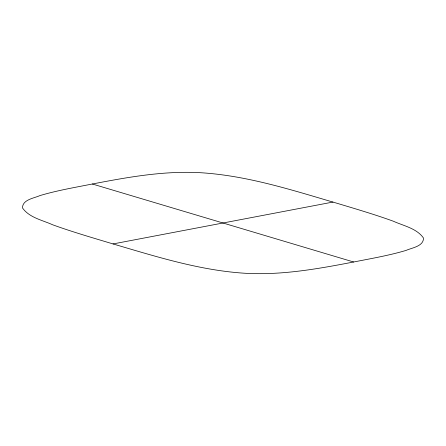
<?xml version="1.0" encoding="UTF-8"?>
<svg xmlns="http://www.w3.org/2000/svg" width="446" height="446" viewBox="0 0 446 446"><rect width="100%" height="100%" fill="white"/><g stroke="black" fill="none" stroke-linecap="round" stroke-linejoin="round"><path stroke-width="0.67" d="M113.044 243.934C155.927 256.539 199.111 270.209 243.979 273.192C282.067 275.617 319.849 268.525 357.068 261.334C373.48 258.128 389.994 255.207 406.038 250.418C411.965 247.759 423.683 246.376 423.494 238.047C416.698 228.313 403.541 225.854 393.26 221.183C374.757 214.498 355.875 208.945 337.037 203.281C292.793 190.303 248.316 175.902 202.021 172.808C163.933 170.383 126.151 177.475 88.932 184.666C72.52 187.872 56.006 190.793 39.962 195.582C34.035 198.241 22.317 199.624 22.506 207.953C29.302 217.687 42.459 220.146 52.739 224.817C72.581 231.981 92.852 237.863 113.044 243.934L332.956 202.066M92.367 184.008L353.633 261.992"/></g></svg>
